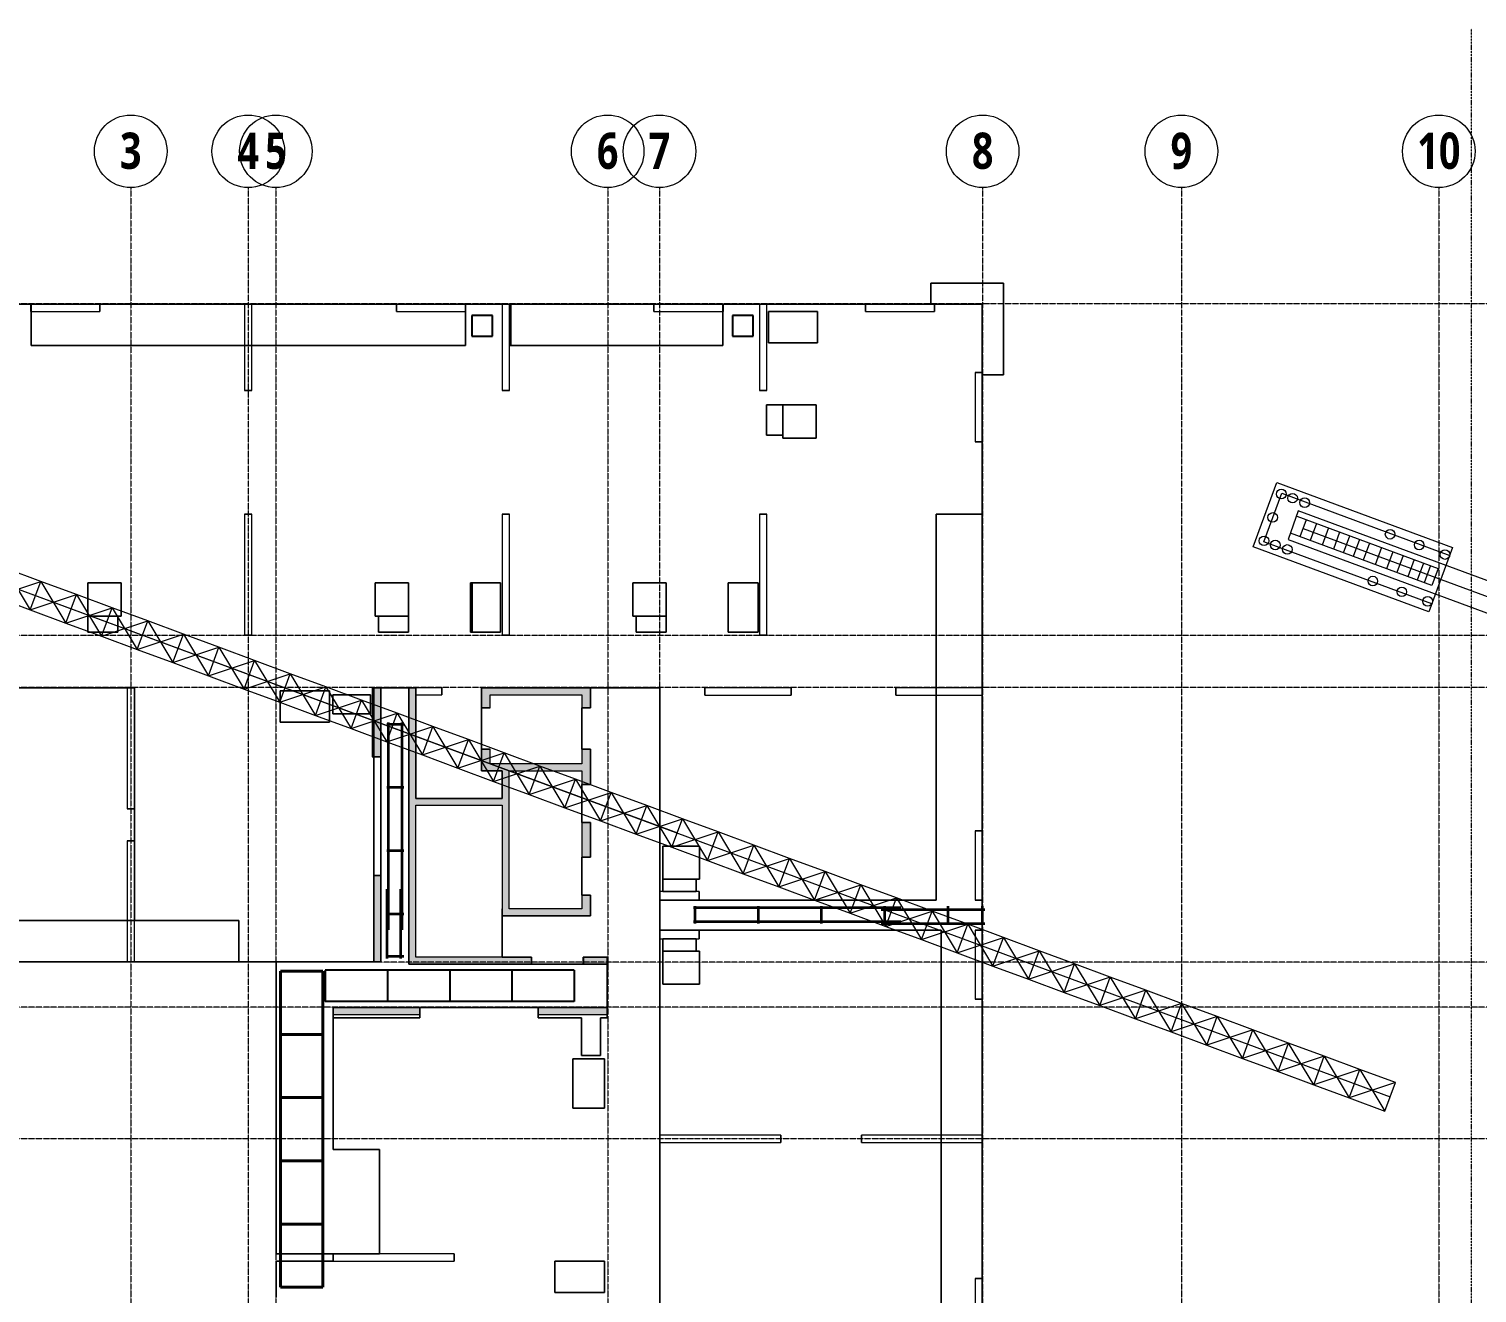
# Model space of a CAD drawing. Header units: millimetres. Extents: x -41779 to 122129, y -6962 to 59838.
# Drawn here: x -16062 to 25838, y 23254 to 59838 of the extents above; entities that cross this region are included whole.
import ezdxf

# ---------------------------------------------------------------- set-up
doc = ezdxf.new("R2010")
doc.units = ezdxf.units.MM
doc.linetypes.add('Dash Dot 3mm', pattern=[5, 3, -1, 0, -1])
doc.linetypes.add('Grid Line', pattern=[10, 8, -1, 0, -1])
for name, color, linetype, lineweight in [('A-ANNO-MATC', 214, 'Dash Dot 3mm', 9), ('A-DETL', 90, 'Continuous', 5), ('A-FLOR', 192, 'Continuous', 5), ('A-WALL', 113, 'Continuous', 15), ('A-WALL-PATT', 111, 'Continuous', 15), ('S-GRID', 1, 'Continuous', 5), ('S-GRID-IDEN', 1, 'Continuous', 9), ('Site Planning 180317_dwg', 8, 'Continuous', 5), ('VATLIEU', 32, 'Continuous', 13)]:
    doc.layers.add(name, color=color, linetype=linetype, lineweight=lineweight)
doc.styles.add('Roboto_B', font='Roboto-Bold.ttf', dxfattribs={"width": 0.8, "height": 1050})

# ---------------------------------------------------------------- blocks, each defined once
blk = doc.blocks.new('BMS-SUPPER STRUCTURE_180317_rvt-1-Level 3')
at = {"layer": 'A-WALL-PATT', "transparency": 33554534}
for points in [[(-5877, 38771), (-5877, 40771), (-6087, 40771), (-6087, 38771)], [(-5067, 32971), (-4867, 32971), (-4867, 40771), (-5067, 40771), (-5067, 32983)], [(-2868, 40191), (-2717, 40191), (-2717, 40771), (-2967, 40771), (-2967, 40191)], [(-2490, 40571), (-67, 40571), (-67, 40771), (-2717, 40771), (-2717, 40571)], [(183, 40191), (183, 40771), (-67, 40771), (-67, 40191)], [(-2717, 38371), (-2717, 38991), (-2967, 38991), (-2967, 38371)], [(183, 37971), (183, 38991), (-67, 38991), (-67, 37971)], [(-2167, 38371), (-67, 38371), (-67, 38571), (-2717, 38571), (-2717, 38371), (-2367, 38371)], [(-2167, 34371), (-2167, 38371), (-2367, 38371), (-2367, 34371)], [(-4855, 37371), (-2367, 37371), (-2367, 37571), (-4867, 37571), (-4867, 37371)], [(183, 35871), (183, 36871), (-67, 36871), (-67, 35871)], [(-5877, 32841), (-5877, 35341), (-6087, 35341), (-6087, 32841), (-5917, 32841)], [(-67, 34171), (-67, 34371), (-2367, 34371), (-2367, 34171), (-1517, 34171)], [(183, 34171), (183, 34771), (-67, 34771), (-67, 34171), (-22, 34171)], [(-5067, 32771), (-1517, 32771), (-1517, 32971), (-5067, 32971), (-5067, 32841)], [(673, 32771), (673, 32971), (-12, 32971), (-12, 32771), (588, 32771)], [(-4757, 31311), (-4757, 31521), (-7257, 31521), (-7257, 31311), (-5067, 31311)], [(673, 31311), (673, 31521), (-1327, 31521), (-1327, 31311), (588, 31311)]]:
    blk.add_hatch(color=9, dxfattribs=at).paths.add_polyline_path(points, flags=0)
at = {"layer": 'A-FLOR', "color": 253}
for p, q in [((10033, 52481), (12133, 52481)), ((10033, 51871), (10033, 52481)), ((12133, 52481), (12133, 49831)), ((-17062, 51871), (-16007, 51871)), ((-16002, 51871), (-16007, 51871)), ((-14007, 51871), (-16002, 51871)), ((-16002, 51661), (-16002, 51871)), ((-16002, 51661), (-16002, 50681)), ((-14007, 51871), (-9822, 51871)), ((-9612, 51871), (-9822, 51871)), ((-9612, 51871), (-5427, 51871)), ((-3432, 51871), (-5427, 51871)), ((-3427, 51871), (-3432, 51871)), ((-3432, 51871), (-3432, 51661)), ((-3432, 50681), (-3432, 51661)), ((-3427, 51871), (-2372, 51871)), ((-2162, 51871), (-2372, 51871)), ((-2117, 51871), (-2162, 51871)), ((-2117, 51871), (2023, 51871)), ((4018, 51871), (2023, 51871)), ((4018, 51871), (4018, 51661)), ((4023, 51871), (4018, 51871)), ((4018, 50681), (4018, 51661)), ((4023, 51871), (5078, 51871)), ((5288, 51871), (5078, 51871)), ((5288, 51871), (8143, 51871)), ((6758, 51661), (5333, 51661)), ((5333, 51661), (5333, 50751)), ((6758, 50751), (6758, 51661)), ((10143, 51871), (8143, 51871)), ((10143, 51871), (11523, 51871)), ((10143, 51871), (11523, 51871)), ((11523, 51871), (11523, 49891)), ((11523, 51871), (11523, 49891)), ((5333, 50751), (6758, 50751)), ((-16002, 50681), (-9822, 50681)), ((-9612, 50681), (-9822, 50681)), ((-9612, 50681), (-3432, 50681)), ((-2117, 50681), (4018, 50681)), ((11523, 47891), (11523, 49891)), ((12133, 49831), (11523, 49831)), ((5753, 48956), (5283, 48956)), ((5283, 48956), (5283, 48086)), ((5753, 48086), (5753, 48956)), ((6713, 48956), (5753, 48956)), ((6713, 47991), (6713, 48956)), ((5283, 48086), (5753, 48086)), ((5753, 48086), (5753, 47991)), ((5753, 47991), (6713, 47991)), ((11523, 47891), (11523, 45796)), ((10183, 45796), (10183, 40771)), ((11523, 45796), (10183, 45796)), ((11523, 45796), (11523, 40771)), ((-14357, 43806), (-14357, 42846)), ((-13392, 43806), (-14357, 43806)), ((-13392, 42846), (-13392, 43806)), ((-6042, 43806), (-6042, 42846)), ((-5077, 43806), (-6042, 43806)), ((-5077, 42846), (-5077, 43806)), ((-3282, 43806), (-3282, 42376)), ((-2417, 43806), (-3242, 43806)), ((-2417, 42376), (-2417, 43806)), ((2373, 43806), (1408, 43806)), ((1408, 43806), (1408, 42846)), ((2373, 42846), (2373, 43806)), ((5033, 43806), (4168, 43806)), ((4168, 43806), (4168, 42376)), ((5033, 42376), (5033, 43806)), ((-14357, 42846), (-14357, 42376)), ((-13487, 42846), (-14357, 42846)), ((-13487, 42376), (-13487, 42846)), ((-13487, 42846), (-13392, 42846)), ((-6042, 42846), (-5947, 42846)), ((-5947, 42846), (-5947, 42376)), ((-5077, 42846), (-5947, 42846)), ((-5077, 42376), (-5077, 42846)), ((1408, 42846), (1503, 42846)), ((1503, 42846), (1503, 42376)), ((2373, 42846), (1503, 42846)), ((2373, 42376), (2373, 42846)), ((-14357, 42376), (-13487, 42376)), ((-5947, 42376), (-5077, 42376)), ((-3242, 42376), (-2417, 42376)), ((1503, 42376), (2373, 42376)), ((4168, 42376), (5033, 42376)), ((-13222, 40771), (-13012, 40771)), ((-13012, 40771), (-13222, 40771)), ((-13012, 40771), (-13012, 37271)), ((-13012, 37271), (-13012, 40771)), ((-8792, 40686), (-8792, 39771)), ((-7362, 40686), (-8792, 40686)), ((-7362, 39771), (-7362, 40686)), ((-6087, 38771), (-6087, 40771)), ((-6087, 40771), (-5877, 40771)), ((-5877, 40771), (-5877, 38771)), ((-5067, 40771), (-5877, 40771)), ((-5067, 32771), (-5067, 40771)), ((-5067, 40771), (-4867, 40771)), ((-4867, 40771), (-4867, 40571)), ((-2967, 40191), (-2967, 40771)), ((-2967, 40771), (183, 40771)), ((183, 40771), (183, 40191)), ((10183, 40561), (10183, 40771)), ((11523, 40561), (11523, 40771)), ((-6177, 40571), (-7267, 40571)), ((-7267, 40571), (-7267, 40021)), ((-6177, 40021), (-6177, 40571)), ((-4867, 40571), (-4867, 37571)), ((10183, 40561), (10183, 34626)), ((11523, 40561), (11523, 36626)), ((-7267, 40021), (-6177, 40021)), ((-2967, 40191), (-2967, 38991)), ((-67, 38991), (-67, 40191)), ((183, 40191), (-67, 40191)), ((-8792, 39771), (-7362, 39771)), ((-2967, 38371), (-2967, 38991)), ((-67, 38991), (183, 38991)), ((183, 38991), (183, 37971)), ((-6087, 38771), (-6087, 35341)), ((-5877, 35341), (-5877, 38771)), ((-2367, 38371), (-2967, 38371)), ((-2367, 37571), (-2367, 38371)), ((-67, 36871), (-67, 37971)), ((183, 37971), (-67, 37971)), ((-4867, 37571), (-2367, 37571)), ((-67, 36871), (183, 36871)), ((183, 36871), (183, 35871)), ((11523, 34626), (11523, 36626)), ((-13012, 36341), (-13012, 34031)), ((-13012, 34031), (-13012, 36341)), ((2278, 36191), (2278, 35231)), ((3343, 36191), (2278, 36191)), ((3343, 35231), (3343, 36191)), ((-67, 34771), (-67, 35871)), ((183, 35871), (-67, 35871)), ((-6087, 32841), (-6087, 35341)), ((-5877, 35341), (-5877, 32841)), ((2278, 35231), (2278, 34876)), ((3248, 35231), (2278, 35231)), ((3248, 34876), (3248, 35231)), ((3248, 35231), (3343, 35231)), ((2193, 34626), (2193, 34876)), ((2193, 34876), (2193, 34626)), ((3248, 34876), (2278, 34876)), ((-67, 34771), (183, 34771)), ((183, 34771), (183, 34171)), ((2193, 34626), (2193, 33756)), ((2193, 34626), (3333, 34626)), ((10183, 34626), (3333, 34626)), ((11523, 34626), (11523, 33756)), ((-13222, 34031), (-19332, 34031)), ((-13222, 34031), (-13012, 34031)), ((-9987, 34031), (-13012, 34031)), ((-9987, 32841), (-9987, 34031)), ((-2367, 32971), (-2367, 34171)), ((183, 34171), (-2367, 34171)), ((2193, 33506), (2193, 33756)), ((2193, 33756), (2193, 33506)), ((3333, 33756), (2193, 33756)), ((3333, 33756), (10333, 33756)), ((10333, 33756), (10333, 27821)), ((11523, 31756), (11523, 33756)), ((2278, 33506), (2278, 33151)), ((2278, 33506), (3248, 33506)), ((2278, 33151), (3248, 33151)), ((2278, 33151), (2278, 32191)), ((3248, 33151), (3248, 33506)), ((3343, 33151), (3248, 33151)), ((3343, 32191), (3343, 33151)), ((-13222, 32841), (-19027, 32841)), ((-13222, 32841), (-13012, 32841)), ((-9987, 32841), (-13012, 32841)), ((-8907, 32841), (-9987, 32841)), ((-8907, 24386), (-8907, 32841)), ((-6087, 32841), (-8907, 32841)), ((-5877, 32841), (-6087, 32841)), ((-1517, 32771), (-5067, 32771)), ((-2367, 32971), (-1517, 32971)), ((-1517, 32971), (-1517, 32771)), ((-22, 32771), (-1517, 32771)), ((-17, 32971), (-22, 32971)), ((-22, 32971), (-22, 32771)), ((-22, 32771), (-12, 32771)), ((-12, 32971), (-17, 32971)), ((-12, 32971), (673, 32971)), ((673, 32771), (-12, 32771)), ((673, 32971), (673, 32771)), ((673, 31521), (673, 32771)), ((2278, 32191), (3343, 32191)), ((-7257, 31311), (-7257, 31521)), ((-7257, 31521), (-4757, 31521)), ((-4757, 31521), (-4757, 31311)), ((-4757, 31521), (-1327, 31521)), ((-1327, 31311), (-1327, 31521)), ((-1327, 31521), (673, 31521)), ((673, 31521), (673, 31311)), ((11523, 31756), (11523, 27821)), ((-7257, 31311), (-7257, 31221)), ((-7257, 31221), (-4757, 31221)), ((-7257, 27411), (-7257, 31221)), ((-4757, 31221), (-4757, 31311)), ((-1327, 31311), (-1327, 31221)), ((-1327, 31221), (-77, 31221)), ((-77, 31221), (-77, 30131)), ((473, 30131), (473, 31221)), ((473, 31221), (673, 31221)), ((673, 31221), (673, 31311)), ((588, 30036), (-327, 30036)), ((-327, 30036), (-327, 28606)), ((-77, 30131), (473, 30131)), ((588, 28606), (588, 30036)), ((-327, 28606), (588, 28606)), ((2193, 27611), (2193, 27821)), ((2193, 27821), (2193, 27611)), ((10333, 27611), (10333, 27821)), ((11523, 27611), (11523, 27821)), ((-5917, 27411), (-7257, 27411)), ((-5917, 24386), (-5917, 27411)), ((10333, 27611), (10333, 21666)), ((11523, 27611), (11523, 23676)), ((-7257, 24386), (-8907, 24386)), ((-5917, 24386), (-7257, 24386)), ((-7257, 24386), (-7257, 24176)), ((-8907, 23121), (-8907, 24176)), ((-8907, 24176), (-8697, 24176)), ((-8697, 24176), (-7257, 24176)), ((588, 24176), (-842, 24176)), ((-842, 24176), (-842, 23266)), ((588, 23266), (588, 24176)), ((11523, 21676), (11523, 23676)), ((-842, 23266), (588, 23266))]:
    blk.add_line(p, q, dxfattribs=at)
at = {"layer": 'A-FLOR', "color": 8}
for p, q in [((10033, 52481), (10033, 51871)), ((12133, 52481), (10033, 52481)), ((12133, 49831), (12133, 52481)), ((-16007, 51871), (-17062, 51871)), ((-16002, 50681), (-16002, 51661)), ((-9822, 51871), (-14007, 51871)), ((-5427, 51871), (-9612, 51871)), ((-3432, 51661), (-3432, 50681)), ((-2372, 51871), (-3427, 51871)), ((-2117, 51871), (-2162, 51871)), ((2023, 51871), (-2117, 51871)), ((-2117, 50681), (-2117, 51871)), ((4018, 51661), (4018, 50681)), ((5078, 51871), (4023, 51871)), ((8143, 51871), (5288, 51871)), ((5333, 51661), (6758, 51661)), ((5333, 50751), (5333, 51661)), ((6758, 51661), (6758, 50751)), ((11523, 51871), (10143, 51871)), ((11523, 49891), (11523, 51871)), ((6758, 50751), (5333, 50751)), ((-9822, 50681), (-16002, 50681)), ((-3432, 50681), (-9612, 50681)), ((4018, 50681), (-2117, 50681)), ((11523, 49831), (12133, 49831)), ((5283, 48086), (5283, 48956)), ((5283, 48956), (6713, 48956)), ((5753, 48956), (5753, 48086)), ((6713, 48956), (6713, 47991)), ((5753, 48086), (5283, 48086)), ((5753, 47991), (5753, 48086)), ((6713, 47991), (5753, 47991)), ((11523, 45796), (11523, 47891)), ((10183, 40771), (10183, 45796)), ((10183, 45796), (11523, 45796)), ((11523, 40771), (11523, 45796)), ((-14357, 43806), (-13392, 43806)), ((-14357, 42376), (-14357, 43806)), ((-13392, 43806), (-13392, 42846)), ((-6042, 42846), (-6042, 43806)), ((-6042, 43806), (-5077, 43806)), ((-5077, 43806), (-5077, 42376)), ((-3242, 42376), (-3242, 43806)), ((-3242, 43806), (-2417, 43806)), ((-2417, 43806), (-2417, 42376)), ((1408, 42846), (1408, 43806)), ((1408, 43806), (2373, 43806)), ((2373, 43806), (2373, 42376)), ((4168, 42376), (4168, 43806)), ((4168, 43806), (5033, 43806)), ((5033, 43806), (5033, 42376)), ((-14357, 42846), (-13487, 42846)), ((-13392, 42846), (-13487, 42846)), ((-13487, 42846), (-13487, 42376)), ((-5947, 42846), (-6042, 42846)), ((-5947, 42376), (-5947, 42846)), ((-5947, 42846), (-5077, 42846)), ((1503, 42846), (1408, 42846)), ((1503, 42376), (1503, 42846)), ((1503, 42846), (2373, 42846)), ((-13487, 42376), (-14357, 42376)), ((-5077, 42376), (-5947, 42376)), ((-2417, 42376), (-3242, 42376)), ((2373, 42376), (1503, 42376)), ((5033, 42376), (4168, 42376)), ((-20007, 40771), (-13222, 40771)), ((-13222, 40771), (-20007, 40771)), ((-8792, 40686), (-7362, 40686)), ((-8792, 39771), (-8792, 40686)), ((-7362, 40686), (-7362, 39771)), ((-5877, 40771), (-5067, 40771)), ((2193, 40771), (183, 40771)), ((183, 40771), (2193, 40771)), ((2193, 40561), (2193, 40771)), ((2193, 40771), (2193, 34876)), ((-7267, 40021), (-7267, 40571)), ((-7267, 40571), (-6177, 40571)), ((-6177, 40571), (-6177, 40021)), ((2193, 34876), (2193, 40561)), ((10183, 34626), (10183, 40561)), ((11523, 36626), (11523, 40561)), ((-6177, 40021), (-7267, 40021)), ((-2967, 38991), (-2967, 40191)), ((-67, 40191), (-67, 38991)), ((-7362, 39771), (-8792, 39771)), ((-6087, 35341), (-6087, 38771)), ((-5877, 38771), (-5877, 35341)), ((-67, 37971), (-67, 36871)), ((-13012, 37271), (-13012, 36341)), ((-13012, 36341), (-13012, 37271)), ((2278, 34876), (2278, 36191)), ((2278, 36191), (3343, 36191)), ((3343, 36191), (3343, 35231)), ((-67, 35871), (-67, 34771)), ((2278, 35231), (3248, 35231)), ((3343, 35231), (3248, 35231)), ((3248, 35231), (3248, 34876)), ((2193, 33756), (2193, 34626)), ((3333, 34626), (10183, 34626)), ((11523, 33756), (11523, 34626)), ((-19332, 34031), (-13222, 34031)), ((-13012, 34031), (-9987, 34031)), ((-9987, 34031), (-9987, 32841)), ((-2367, 34171), (-2367, 32971)), ((10333, 33756), (3333, 33756)), ((10333, 27821), (10333, 33756)), ((2193, 27821), (2193, 33506)), ((2193, 33506), (2193, 27821)), ((2278, 32191), (2278, 33506)), ((3248, 33151), (2278, 33151)), ((3248, 33506), (3248, 33151)), ((3248, 33151), (3343, 33151)), ((3343, 33151), (3343, 32191)), ((-19027, 32841), (-13222, 32841)), ((-13012, 32841), (-9987, 32841)), ((-9987, 32841), (-6087, 32841)), ((-8907, 32841), (-8907, 24386)), ((-1517, 32771), (-22, 32771)), ((-22, 32771), (-22, 32971)), ((-22, 32971), (-12, 32971)), ((-12, 32771), (-22, 32771)), ((673, 32771), (673, 31521)), ((3343, 32191), (2278, 32191)), ((-1327, 31521), (-4757, 31521)), ((11523, 27821), (11523, 31756)), ((-7257, 31221), (-7257, 31311)), ((-4757, 31221), (-7257, 31221)), ((-7257, 31221), (-7257, 27411)), ((-4757, 31311), (-4757, 31221)), ((-1327, 31221), (-1327, 31311)), ((-77, 31221), (-1327, 31221)), ((-77, 30131), (-77, 31221)), ((673, 31221), (473, 31221)), ((473, 31221), (473, 30131)), ((673, 31311), (673, 31221)), ((-327, 28606), (-327, 30036)), ((-327, 30036), (588, 30036)), ((473, 30131), (-77, 30131)), ((588, 30036), (588, 28606)), ((588, 28606), (-327, 28606)), ((-7257, 27411), (-5917, 27411)), ((-5917, 27411), (-5917, 24386)), ((2193, 21926), (2193, 27611)), ((2193, 27611), (2193, 21926)), ((10333, 21666), (10333, 27611)), ((11523, 23676), (11523, 27611)), ((-8907, 24386), (-7257, 24386)), ((-7257, 24176), (-8907, 24176)), ((-8907, 24176), (-8907, 23121)), ((-842, 23266), (-842, 24176)), ((-842, 24176), (588, 24176)), ((588, 24176), (588, 23266)), ((588, 23266), (-842, 23266))]:
    blk.add_line(p, q, dxfattribs=at)
at = {"layer": 'A-FLOR', "color": 254}
for p, q in [((-16007, 51871), (-16002, 51871)), ((-16002, 51661), (-16002, 51871)), ((-16002, 51871), (-14007, 51871)), ((-16002, 51871), (-16002, 51661)), ((-16002, 51871), (-16002, 51661)), ((-16002, 50681), (-16002, 51661)), ((-16002, 51661), (-16002, 50681)), ((-9822, 51871), (-9612, 51871)), ((-5427, 51871), (-3432, 51871)), ((-3432, 51871), (-3432, 51661)), ((-3432, 51661), (-3432, 51871)), ((-3432, 51661), (-3432, 51871)), ((-3432, 51871), (-3427, 51871)), ((-3432, 51661), (-3432, 50681)), ((-3432, 50681), (-3432, 51661)), ((-2372, 51871), (-2162, 51871)), ((-2162, 50681), (-2162, 51871)), ((-2162, 51871), (-2117, 51871)), ((-2162, 51871), (-2162, 50681)), ((-2162, 51871), (-2117, 51871)), ((-2117, 51871), (-2117, 50681)), ((2023, 51871), (4018, 51871)), ((4018, 51871), (4018, 51661)), ((4018, 51661), (4018, 51871)), ((4018, 51871), (4023, 51871)), ((4018, 51661), (4018, 51871)), ((4018, 51661), (4018, 50681)), ((4018, 50681), (4018, 51661)), ((5078, 51871), (5288, 51871)), ((5333, 51661), (5333, 50751)), ((6758, 51661), (5333, 51661)), ((5333, 50751), (5333, 51661)), ((5333, 51661), (6758, 51661)), ((6758, 50751), (6758, 51661)), ((6758, 51661), (6758, 50751)), ((8143, 51871), (10143, 51871)), ((10143, 51871), (10033, 51871)), ((10033, 51871), (10143, 51871)), ((11523, 51871), (10143, 51871)), ((11523, 49891), (11523, 51871)), ((5333, 50751), (6758, 50751)), ((6758, 50751), (5333, 50751)), ((-9822, 50681), (-16002, 50681)), ((-16002, 50681), (-9822, 50681)), ((-9612, 50681), (-9822, 50681)), ((-9822, 50681), (-9612, 50681)), ((-9822, 50681), (-9612, 50681)), ((-3432, 50681), (-9612, 50681)), ((-9612, 50681), (-3432, 50681)), ((-2162, 50681), (-2117, 50681)), ((4018, 50681), (-2117, 50681)), ((-2117, 50681), (4018, 50681)), ((11523, 49831), (11523, 49891)), ((11523, 49891), (11523, 49831)), ((11523, 49891), (11523, 47891)), ((6713, 48956), (5753, 48956)), ((5753, 48956), (6713, 48956)), ((6713, 47991), (6713, 48956)), ((6713, 48956), (6713, 47991)), ((5753, 48086), (5753, 47991)), ((5753, 47991), (5753, 48086)), ((5753, 47991), (6713, 47991)), ((6713, 47991), (5753, 47991)), ((10183, 45796), (11523, 45796)), ((10183, 40771), (10183, 45796)), ((11523, 45796), (10183, 45796)), ((10183, 45796), (10183, 40771)), ((-14357, 43806), (-14357, 42846)), ((-13392, 43806), (-14357, 43806)), ((-14357, 43806), (-13392, 43806)), ((-14357, 42846), (-14357, 43806)), ((-13392, 42846), (-13392, 43806)), ((-13392, 43806), (-13392, 42846)), ((-5077, 43806), (-6042, 43806)), ((-6042, 43806), (-6042, 42846)), ((-6042, 43806), (-5077, 43806)), ((-6042, 42846), (-6042, 43806)), ((-5077, 42846), (-5077, 43806)), ((-5077, 43806), (-5077, 42846)), ((-3282, 42376), (-3282, 43806)), ((-3242, 43806), (-3282, 43806)), ((-2417, 43806), (-3242, 43806)), ((-3242, 43806), (-3242, 42376)), ((-3242, 43806), (-2417, 43806)), ((-2417, 42376), (-2417, 43806)), ((-2417, 43806), (-2417, 42376)), ((2373, 43806), (1408, 43806)), ((1408, 43806), (1408, 42846)), ((1408, 42846), (1408, 43806)), ((1408, 43806), (2373, 43806)), ((2373, 42846), (2373, 43806)), ((2373, 43806), (2373, 42846)), ((5033, 43806), (4168, 43806)), ((4168, 43806), (4168, 42376)), ((4168, 42376), (4168, 43806)), ((4168, 43806), (5033, 43806)), ((5033, 42376), (5033, 43806)), ((5033, 43806), (5033, 42376)), ((-13487, 42846), (-13392, 42846)), ((-13392, 42846), (-13487, 42846)), ((-6042, 42846), (-5947, 42846)), ((-5947, 42846), (-6042, 42846)), ((1408, 42846), (1503, 42846)), ((1503, 42846), (1408, 42846)), ((-3282, 42376), (-3242, 42376)), ((-3242, 42376), (-2417, 42376)), ((-2417, 42376), (-3242, 42376)), ((4168, 42376), (5033, 42376)), ((5033, 42376), (4168, 42376)), ((-13222, 40771), (-20007, 40771)), ((-20007, 40771), (-13222, 40771)), ((-13012, 40771), (-13222, 40771)), ((-13222, 40771), (-13012, 40771)), ((-13012, 37271), (-13012, 40771)), ((-13012, 40771), (-13012, 37271)), ((-8792, 40686), (-8792, 39771)), ((-7362, 40686), (-8792, 40686)), ((-8792, 40686), (-7362, 40686)), ((-8792, 39771), (-8792, 40686)), ((-7362, 39771), (-7362, 40686)), ((-7362, 40686), (-7362, 39771)), ((-5877, 40771), (-6087, 40771)), ((-6087, 40771), (-6087, 38771)), ((-5877, 40771), (-5067, 40771)), ((-5877, 38771), (-5877, 40771)), ((-5067, 40771), (-5877, 40771)), ((-5067, 40771), (-5067, 32971)), ((-4867, 40771), (-5067, 40771)), ((-4867, 40571), (-4867, 40771)), ((183, 40771), (-2967, 40771)), ((-2967, 40771), (-2967, 40191)), ((183, 40561), (183, 40771)), ((183, 40771), (2193, 40771)), ((2193, 40771), (183, 40771)), ((2193, 40771), (2193, 40561)), ((2193, 34876), (2193, 40771)), ((10183, 40561), (10183, 40771)), ((10183, 40771), (10183, 40561)), ((10183, 40771), (10183, 40561)), ((11523, 40771), (11523, 40561)), ((-4867, 37571), (-4867, 40571)), ((183, 40191), (183, 40561)), ((2193, 40561), (2193, 34876)), ((10183, 34626), (10183, 40561)), ((10183, 40561), (10183, 34626)), ((-67, 40191), (183, 40191)), ((-8792, 39771), (-7362, 39771)), ((-7362, 39771), (-8792, 39771)), ((-2967, 38991), (-2967, 38371)), ((183, 38991), (-67, 38991)), ((183, 37971), (183, 38991)), ((-2967, 38371), (-2717, 38371)), ((-2717, 38371), (-2367, 38371)), ((-2367, 38371), (-2367, 37571)), ((-67, 37971), (183, 37971)), ((-2367, 37571), (-4867, 37571)), ((-13012, 36341), (-13012, 37271)), ((-13012, 37271), (-13012, 36341)), ((183, 36871), (-67, 36871)), ((183, 35871), (183, 36871)), ((11523, 36626), (11523, 34626)), ((-13012, 34031), (-13012, 36341)), ((-13012, 36341), (-13012, 34031)), ((3343, 36191), (2278, 36191)), ((2278, 36191), (2278, 35231)), ((2278, 36191), (3343, 36191)), ((2278, 35231), (2278, 36191)), ((3343, 35231), (3343, 36191)), ((3343, 36191), (3343, 35231)), ((-67, 35871), (183, 35871)), ((-6087, 35341), (-6087, 32841)), ((-5877, 32841), (-5877, 35341)), ((3248, 35231), (3343, 35231)), ((3343, 35231), (3248, 35231)), ((2193, 34876), (2193, 34626)), ((2193, 34626), (2193, 34876)), ((2278, 34876), (3248, 34876)), ((183, 34771), (-67, 34771)), ((183, 34171), (183, 34771)), ((2193, 34626), (2193, 33756)), ((2193, 33756), (2193, 34626)), ((2193, 34626), (3333, 34626)), ((3333, 34626), (2193, 34626)), ((3333, 34626), (2193, 34626)), ((3333, 34626), (10183, 34626)), ((10183, 34626), (3333, 34626)), ((-19332, 34031), (-13222, 34031)), ((-13222, 34031), (-19332, 34031)), ((-13222, 34031), (-13012, 34031)), ((-13012, 34031), (-13222, 34031)), ((-13012, 34031), (-13222, 34031)), ((-13012, 34031), (-9987, 34031)), ((-9987, 34031), (-13012, 34031)), ((-9987, 34031), (-9987, 32841)), ((-9987, 32841), (-9987, 34031)), ((-2367, 34171), (-2167, 34171)), ((-2167, 34171), (-67, 34171)), ((-67, 34171), (-17, 34171)), ((-17, 34171), (183, 34171)), ((2193, 33756), (2193, 33506)), ((3333, 33756), (2193, 33756)), ((2193, 33756), (3333, 33756)), ((2193, 33756), (3333, 33756)), ((2193, 33506), (2193, 33756)), ((10333, 33756), (3333, 33756)), ((3333, 33756), (10333, 33756)), ((10333, 27821), (10333, 33756)), ((10333, 33756), (10333, 27821)), ((11523, 33756), (11523, 31756)), ((2193, 33506), (2193, 27821)), ((2193, 27821), (2193, 33506)), ((3248, 33506), (2278, 33506)), ((2278, 33151), (2278, 32191)), ((2278, 32191), (2278, 33151)), ((3343, 33151), (3248, 33151)), ((3248, 33151), (3343, 33151)), ((3343, 32191), (3343, 33151)), ((3343, 33151), (3343, 32191)), ((-13012, 32841), (-13222, 32841)), ((-8907, 32841), (-6087, 32841)), ((-6087, 32841), (-8907, 32841)), ((-6087, 32841), (-5877, 32841)), ((-5067, 32971), (-5067, 32771)), ((-5067, 32771), (-1517, 32771)), ((-2167, 32971), (-2367, 32971)), ((-1517, 32971), (-2167, 32971)), ((-1517, 32771), (-1517, 32971)), ((-22, 32771), (-1517, 32771)), ((-1517, 32771), (-22, 32771)), ((183, 32971), (-12, 32971)), ((-12, 32771), (673, 32771)), ((673, 32971), (183, 32971)), ((673, 32771), (673, 32971)), ((673, 31521), (673, 32771)), ((673, 32771), (673, 31521)), ((2278, 32191), (3343, 32191)), ((3343, 32191), (2278, 32191)), ((-4757, 31521), (-7257, 31521)), ((-7257, 31521), (-7257, 31311)), ((-4757, 31311), (-4757, 31521)), ((-4757, 31521), (-1327, 31521)), ((-1327, 31521), (-4757, 31521)), ((-1327, 31521), (-1327, 31311)), ((673, 31521), (-1327, 31521)), ((673, 31311), (673, 31521)), ((-7257, 27411), (-7257, 31221)), ((-7257, 31221), (-7257, 27411)), ((-327, 30036), (-327, 28606)), ((588, 30036), (-327, 30036)), ((-327, 28606), (-327, 30036)), ((-327, 30036), (588, 30036)), ((588, 28606), (588, 30036)), ((588, 30036), (588, 28606)), ((-327, 28606), (588, 28606)), ((588, 28606), (-327, 28606)), ((2193, 27821), (2193, 27611)), ((2193, 27611), (2193, 27821)), ((10333, 27611), (10333, 27821)), ((10333, 27821), (10333, 27611)), ((10333, 27821), (10333, 27611)), ((11523, 27821), (11523, 27611)), ((-5917, 27411), (-7257, 27411)), ((-7257, 27411), (-5917, 27411)), ((-5917, 24386), (-5917, 27411)), ((-5917, 27411), (-5917, 24386)), ((2193, 27611), (2193, 21926)), ((2193, 21926), (2193, 27611)), ((10333, 21666), (10333, 27611)), ((10333, 27611), (10333, 21666)), ((-7257, 24176), (-7257, 24386)), ((-7257, 24386), (-5917, 24386)), ((-5917, 24386), (-7257, 24386)), ((-7257, 24386), (-5917, 24386)), ((-842, 24176), (-842, 23266)), ((588, 24176), (-842, 24176)), ((-842, 23266), (-842, 24176)), ((-842, 24176), (588, 24176)), ((588, 23266), (588, 24176)), ((588, 24176), (588, 23266)), ((11523, 23676), (11523, 21676)), ((-842, 23266), (588, 23266)), ((588, 23266), (-842, 23266))]:
    blk.add_line(p, q, dxfattribs=at)
at = {"layer": 'A-FLOR', "color": 10}
for p, q in [((-2117, 50681), (-2162, 50681)), ((-3282, 43806), (-3242, 43806)), ((-3242, 42376), (-3282, 42376))]:
    blk.add_line(p, q, dxfattribs=at)
at = {"layer": 'A-WALL', "color": 55, "lineweight": 18}
for p, q in [((-14007, 51871), (-16007, 51871)), ((-16007, 51871), (-16007, 51661)), ((-16007, 51661), (-14007, 51661)), ((-14007, 51661), (-14007, 51871)), ((-9612, 51871), (-9822, 51871)), ((-9822, 51871), (-9822, 49371)), ((-9612, 49371), (-9612, 51871)), ((-3427, 51871), (-5427, 51871)), ((-5427, 51871), (-5427, 51661)), ((-5427, 51661), (-3427, 51661)), ((-3427, 51661), (-3427, 51871)), ((-2372, 51871), (-2372, 49371)), ((-2162, 51871), (-2372, 51871)), ((-2162, 49371), (-2162, 51871)), ((4023, 51871), (2023, 51871)), ((2023, 51871), (2023, 51661)), ((2023, 51661), (4023, 51661)), ((4023, 51661), (4023, 51871)), ((5078, 51871), (5078, 49371)), ((5288, 51871), (5078, 51871)), ((5288, 49371), (5288, 51871)), ((10143, 51871), (8143, 51871)), ((8143, 51871), (8143, 51661)), ((8143, 51661), (10143, 51661)), ((10143, 51661), (10143, 51871)), ((11313, 49891), (11313, 47891)), ((11523, 49891), (11313, 49891)), ((11523, 47891), (11523, 49891)), ((-9822, 49371), (-9612, 49371)), ((-2372, 49371), (-2162, 49371)), ((5078, 49371), (5288, 49371)), ((11313, 47891), (11523, 47891)), ((-9822, 45791), (-9822, 42291)), ((-9612, 45791), (-9822, 45791)), ((-9612, 42291), (-9612, 45791)), ((-2162, 45791), (-2372, 45791)), ((-2372, 45791), (-2372, 42291)), ((-2162, 42291), (-2162, 45791)), ((5288, 45791), (5078, 45791)), ((5078, 45791), (5078, 42291)), ((5288, 42291), (5288, 45791)), ((-9822, 42291), (-9612, 42291)), ((-2372, 42291), (-2162, 42291)), ((5078, 42291), (5288, 42291)), ((-13012, 40771), (-13222, 40771)), ((-13222, 40771), (-13222, 37271)), ((-13012, 37271), (-13012, 40771)), ((-5877, 40771), (-6127, 40771)), ((-6127, 40771), (-6127, 38771)), ((-5877, 38771), (-5877, 40771)), ((-4867, 40771), (-5067, 40771)), ((-5067, 40771), (-5067, 32971)), ((-4117, 40771), (-4867, 40771)), ((-4117, 40571), (-4117, 40771)), ((-2717, 40771), (-2967, 40771)), ((-2967, 40771), (-2967, 40191)), ((-67, 40771), (-2717, 40771)), ((183, 40771), (-67, 40771)), ((183, 40191), (183, 40771)), ((5993, 40771), (3493, 40771)), ((3493, 40771), (3493, 40561)), ((5993, 40561), (5993, 40771)), ((11523, 40771), (9023, 40771)), ((9023, 40771), (9023, 40561)), ((11523, 40561), (11523, 40771)), ((-4867, 37571), (-4867, 40571)), ((-4867, 40571), (-4117, 40571)), ((-2717, 40191), (-2717, 40571)), ((-2717, 40571), (-67, 40571)), ((-67, 40571), (-67, 40191)), ((3493, 40561), (5993, 40561)), ((9023, 40561), (11523, 40561)), ((-2967, 40191), (-2717, 40191)), ((-67, 40191), (183, 40191)), ((-2967, 38991), (-2967, 38371)), ((-2717, 38991), (-2967, 38991)), ((-2717, 38571), (-2717, 38991)), ((183, 38991), (-67, 38991)), ((-67, 38991), (-67, 38571)), ((183, 37971), (183, 38991)), ((-6127, 38771), (-5877, 38771)), ((-67, 38571), (-2717, 38571)), ((-2967, 38371), (-2717, 38371)), ((-2717, 38371), (-2367, 38371)), ((-2367, 38371), (-2367, 37571)), ((-2167, 34371), (-2167, 38371)), ((-2167, 38371), (-67, 38371)), ((-67, 38371), (-67, 37971)), ((-67, 37971), (183, 37971)), ((-2367, 37571), (-4867, 37571)), ((-4867, 37371), (-2367, 37371)), ((-4867, 32971), (-4867, 37371)), ((-2367, 37371), (-2367, 34371)), ((-13222, 37271), (-13012, 37271)), ((183, 36871), (-67, 36871)), ((-67, 36871), (-67, 35871)), ((183, 35871), (183, 36871)), ((11313, 36626), (11313, 34626)), ((11523, 36626), (11313, 36626)), ((11523, 34626), (11523, 36626)), ((-13012, 36341), (-13222, 36341)), ((-13222, 36341), (-13222, 32841)), ((-13012, 32841), (-13012, 36341)), ((-67, 35871), (183, 35871)), ((-6087, 35341), (-6087, 32841)), ((-5877, 35341), (-6087, 35341)), ((-5877, 32841), (-5877, 35341)), ((3333, 34876), (2193, 34876)), ((2193, 34876), (2193, 34626)), ((3333, 34626), (3333, 34876)), ((-2367, 34371), (-2367, 34171)), ((-67, 34371), (-2167, 34371)), ((-67, 34771), (-67, 34371)), ((183, 34771), (-67, 34771)), ((183, 34171), (183, 34771)), ((2193, 34626), (3333, 34626)), ((11313, 34626), (11523, 34626)), ((-2367, 34171), (-67, 34171)), ((-67, 34171), (183, 34171)), ((3333, 33756), (2193, 33756)), ((2193, 33756), (2193, 33506)), ((3333, 33506), (3333, 33756)), ((11313, 33756), (11313, 31756)), ((11523, 33756), (11313, 33756)), ((11523, 31756), (11523, 33756)), ((2193, 33506), (3333, 33506)), ((-13222, 32841), (-13012, 32841)), ((-6087, 32841), (-5877, 32841)), ((-5067, 32971), (-5067, 32771)), ((-5067, 32771), (-1517, 32771)), ((-1517, 32971), (-4867, 32971)), ((-1517, 32771), (-1517, 32971)), ((683, 32971), (-12, 32971)), ((-12, 32971), (-12, 32771)), ((-12, 32771), (683, 32771)), ((683, 32771), (683, 32971)), ((-4757, 31521), (-7257, 31521)), ((-7257, 31521), (-7257, 31311)), ((-4757, 31311), (-4757, 31521)), ((673, 31521), (-1327, 31521)), ((-1327, 31521), (-1327, 31311)), ((673, 31311), (673, 31521)), ((11313, 31756), (11523, 31756)), ((-7257, 31311), (-4757, 31311)), ((-1327, 31311), (673, 31311)), ((5693, 27821), (2193, 27821)), ((2193, 27821), (2193, 27611)), ((5693, 27611), (5693, 27821)), ((11523, 27821), (8023, 27821)), ((8023, 27821), (8023, 27611)), ((11523, 27611), (11523, 27821)), ((2193, 27611), (5693, 27611)), ((8023, 27611), (11523, 27611)), ((-3757, 24386), (-7257, 24386)), ((-7257, 24386), (-7257, 24176)), ((-3757, 24176), (-3757, 24386)), ((-7257, 24176), (-3757, 24176)), ((11313, 23676), (11313, 21676)), ((11523, 23676), (11313, 23676)), ((11523, 21676), (11523, 23676))]:
    blk.add_line(p, q, dxfattribs=at)
at = {"layer": 'A-WALL', "color": 43, "lineweight": 13}
for p, q in [((-16007, 51661), (-16007, 51871)), ((-14007, 51871), (-16007, 51871)), ((-16007, 51661), (-14007, 51661)), ((-14007, 51871), (-14007, 51661)), ((-9822, 51871), (-9612, 51871)), ((-9822, 51871), (-9822, 49371)), ((-9612, 49371), (-9612, 51871)), ((-5427, 51661), (-5427, 51871)), ((-3427, 51871), (-5427, 51871)), ((-5427, 51661), (-3427, 51661)), ((-3427, 51871), (-3427, 51661)), ((-2372, 51871), (-2372, 49371)), ((-2372, 51871), (-2162, 51871)), ((-2162, 49371), (-2162, 51871)), ((2023, 51661), (2023, 51871)), ((4023, 51871), (2023, 51871)), ((2023, 51661), (4023, 51661)), ((4023, 51871), (4023, 51661)), ((5078, 51871), (5078, 49371)), ((5078, 51871), (5288, 51871)), ((5288, 49371), (5288, 51871)), ((8143, 51661), (8143, 51871)), ((10143, 51871), (8143, 51871)), ((8143, 51661), (10143, 51661)), ((10143, 51871), (10143, 51661)), ((11313, 49891), (11313, 47891)), ((11313, 49891), (11523, 49891)), ((11523, 47891), (11523, 49891)), ((-9612, 49371), (-9822, 49371)), ((-2162, 49371), (-2372, 49371)), ((5288, 49371), (5078, 49371)), ((11523, 47891), (11313, 47891)), ((-9822, 45791), (-9822, 42291)), ((-9822, 45791), (-9612, 45791)), ((-9612, 42291), (-9612, 45791)), ((-2372, 45791), (-2162, 45791)), ((-2372, 45791), (-2372, 42291)), ((-2162, 42291), (-2162, 45791)), ((5078, 45791), (5288, 45791)), ((5078, 45791), (5078, 42291)), ((5288, 42291), (5288, 45791)), ((-9612, 42291), (-9822, 42291)), ((-2162, 42291), (-2372, 42291)), ((5288, 42291), (5078, 42291)), ((-13222, 40771), (-13012, 40771)), ((-13222, 40771), (-13222, 37271)), ((-13012, 37271), (-13012, 40771)), ((-6127, 40771), (-5877, 40771)), ((-6127, 40771), (-6127, 38771)), ((-5877, 38771), (-5877, 40771)), ((-5067, 40771), (-4867, 40771)), ((-5067, 40771), (-5067, 32971)), ((-4117, 40771), (-4867, 40771)), ((-4117, 40771), (-4117, 40571)), ((-2967, 40771), (-2717, 40771)), ((-2967, 40771), (-2967, 40191)), ((-67, 40771), (-2717, 40771)), ((-67, 40771), (183, 40771)), ((183, 40191), (183, 40771)), ((3493, 40561), (3493, 40771)), ((5993, 40771), (3493, 40771)), ((5993, 40771), (5993, 40561)), ((9023, 40561), (9023, 40771)), ((11523, 40771), (9023, 40771)), ((11523, 40771), (11523, 40561)), ((-4867, 37571), (-4867, 40571)), ((-4867, 40571), (-4117, 40571)), ((-2717, 40191), (-2717, 40571)), ((-2717, 40571), (-67, 40571)), ((-67, 40571), (-67, 40191)), ((3493, 40561), (5993, 40561)), ((9023, 40561), (11523, 40561)), ((-2717, 40191), (-2967, 40191)), ((183, 40191), (-67, 40191)), ((-2967, 38991), (-2967, 38371)), ((-2967, 38991), (-2717, 38991)), ((-2717, 38571), (-2717, 38991)), ((-67, 38991), (183, 38991)), ((-67, 38991), (-67, 38571)), ((183, 37971), (183, 38991)), ((-5877, 38771), (-6127, 38771)), ((-67, 38571), (-2717, 38571)), ((-2717, 38371), (-2967, 38371)), ((-2717, 38371), (-2367, 38371)), ((-2367, 38371), (-2367, 37571)), ((-2167, 34371), (-2167, 38371)), ((-2167, 38371), (-67, 38371)), ((-67, 38371), (-67, 37971)), ((183, 37971), (-67, 37971)), ((-2367, 37571), (-4867, 37571)), ((-4867, 37371), (-2367, 37371)), ((-4867, 32971), (-4867, 37371)), ((-2367, 37371), (-2367, 34371)), ((-13012, 37271), (-13222, 37271)), ((-67, 36871), (183, 36871)), ((-67, 36871), (-67, 35871)), ((183, 35871), (183, 36871)), ((11313, 36626), (11313, 34626)), ((11313, 36626), (11523, 36626)), ((11523, 34626), (11523, 36626)), ((-13222, 36341), (-13012, 36341)), ((-13222, 36341), (-13222, 32841)), ((-13012, 32841), (-13012, 36341)), ((183, 35871), (-67, 35871)), ((3333, 34876), (2193, 34876)), ((2193, 34626), (2193, 34876)), ((3333, 34876), (3333, 34626)), ((-2367, 34171), (-2367, 34371)), ((-67, 34371), (-2167, 34371)), ((-67, 34771), (-67, 34371)), ((-67, 34771), (183, 34771)), ((183, 34171), (183, 34771)), ((2193, 34626), (3333, 34626)), ((11523, 34626), (11313, 34626)), ((-2367, 34171), (-67, 34171)), ((183, 34171), (-67, 34171)), ((3333, 33756), (2193, 33756)), ((2193, 33506), (2193, 33756)), ((3333, 33756), (3333, 33506)), ((11313, 33756), (11313, 31756)), ((11313, 33756), (11523, 33756)), ((11523, 31756), (11523, 33756)), ((2193, 33506), (3333, 33506)), ((-13012, 32841), (-13222, 32841)), ((-5067, 32771), (-5067, 32971)), ((-5067, 32771), (-1517, 32771)), ((-1517, 32971), (-4867, 32971)), ((-1517, 32971), (-1517, 32771)), ((-12, 32771), (-12, 32971)), ((683, 32971), (-12, 32971)), ((-12, 32771), (683, 32771)), ((683, 32971), (683, 32771)), ((-7257, 31311), (-7257, 31521)), ((-4757, 31521), (-7257, 31521)), ((-4757, 31521), (-4757, 31311)), ((-1327, 31311), (-1327, 31521)), ((673, 31521), (-1327, 31521)), ((673, 31521), (673, 31311)), ((11523, 31756), (11313, 31756)), ((-7257, 31311), (-4757, 31311)), ((-1327, 31311), (673, 31311)), ((5693, 27821), (2193, 27821)), ((2193, 27611), (2193, 27821)), ((5693, 27821), (5693, 27611)), ((11523, 27821), (8023, 27821)), ((8023, 27611), (8023, 27821)), ((11523, 27821), (11523, 27611)), ((2193, 27611), (5693, 27611)), ((8023, 27611), (11523, 27611)), ((-7257, 24176), (-7257, 24386)), ((-3757, 24386), (-7257, 24386)), ((-3757, 24386), (-3757, 24176)), ((-7257, 24176), (-3757, 24176)), ((11313, 23676), (11313, 21676)), ((11313, 23676), (11523, 23676)), ((11523, 21676), (11523, 23676))]:
    blk.add_line(p, q, dxfattribs=at)
at = {"layer": 'A-WALL', "color": 53, "lineweight": 13}
for p, q in [((-6087, 35341), (-6087, 32841)), ((-6087, 35341), (-5877, 35341)), ((-5877, 32841), (-5877, 35341)), ((-5877, 32841), (-6087, 32841))]:
    blk.add_line(p, q, dxfattribs=at)
blk = doc.blocks.new('Site Planning 180317_dwg_TC1-985155-Level 3')
at = {"layer": 'VATLIEU', "color": 61}
for p, q in [((1145730, -337190), (1145547, -337684)), ((1145636, -337445), (1188674, -353366)), ((1146028, -337300), (1145845, -337794)), ((1146374, -337428), (1146191, -337923)), ((1146696, -337547), (1146513, -338042)), ((1146811, -338152), (1146994, -337657)), ((1147266, -337758), (1147083, -338252)), ((1147563, -337868), (1147380, -338362)), ((1147910, -337996), (1147727, -338491)), ((1148232, -338115), (1148049, -338610)), ((1148529, -338225), (1148346, -338720)), ((1148851, -338344), (1148668, -338839)), ((1149123, -338445), (1148940, -338940)), ((1149321, -338519), (1149138, -339013)), ((1157710, -341911), (1209299, -361003)), ((1168914, -346526), (1170251, -346083)), ((1169946, -346908), (1171283, -346465)), ((1170977, -347290), (1172314, -346846)), ((1172009, -347672), (1173346, -347228)), ((1173041, -348054), (1174378, -347610)), ((1174072, -348435), (1175409, -347992)), ((1175104, -348817), (1176441, -348373)), ((1176135, -349199), (1177472, -348755)), ((1177167, -349581), (1178504, -349137)), ((1178199, -349962), (1179536, -349519)), ((1179230, -350344), (1180567, -349900)), ((1180262, -350726), (1181599, -350282)), ((1181294, -351108), (1182631, -350664)), ((1182325, -351490), (1183662, -351046)), ((1183357, -351871), (1184694, -351428)), ((1184388, -352253), (1185725, -351809)), ((1185420, -352635), (1186757, -352191)), ((1186452, -353017), (1187789, -352573)), ((1187483, -353398), (1188820, -352955)), ((1188515, -353780), (1189852, -353336)), ((1189547, -354162), (1190884, -353718)), ((1190578, -354544), (1191915, -354100)), ((1191610, -354926), (1192947, -354482)), ((1192641, -355307), (1193978, -354864)), ((1193673, -355689), (1195010, -355245)), ((1194705, -356071), (1196042, -355627)), ((1195736, -356453), (1197073, -356009)), ((1196768, -356834), (1198105, -356391)), ((1197800, -357216), (1199137, -356772)), ((1198831, -357598), (1200168, -357154)), ((1200168, -357154), (1200894, -358361)), ((1201200, -357536), (1201926, -358743)), ((1202231, -357918), (1202958, -359125)), ((1203263, -358299), (1203989, -359507)), ((1204294, -358681), (1205021, -359888)), ((1205326, -359062), (1206052, -360270)), ((1207389, -359826), (1208115, -361033)), ((1208421, -360207), (1209147, -361415))]:
    blk.add_line(p, q, dxfattribs=at)
at = {"layer": 'VATLIEU', "color": 61, "flags": 128}
for points in [[(1144194, -337970), (1144881, -336116), (1149964, -337997), (1149277, -339852), (1144194, -337970), (1144881, -336116)], [(1144499, -337826), (1144759, -337123), (1145019, -336420), (1149881, -338220)], [(1149361, -339625), (1144499, -337826), (1144759, -337123)], [(1160280, -342396), (1145500, -336929), (1145210, -337760), (1159974, -343222)], [(1145458, -337089), (1149544, -338601), (1149361, -339095), (1145275, -337583)], [(1168188, -345319), (1168914, -346526), (1169946, -346908), (1170251, -346083), (1169220, -345701)], [(1169220, -345701), (1169946, -346908), (1170977, -347290), (1171283, -346465), (1170251, -346083)], [(1170251, -346083), (1170977, -347290), (1172009, -347672), (1172314, -346846), (1171283, -346465)], [(1171283, -346465), (1172009, -347672), (1173041, -348054), (1173346, -347228), (1172314, -346846)], [(1172314, -346846), (1173041, -348054), (1174072, -348435), (1174378, -347610), (1173346, -347228)], [(1173346, -347228), (1174072, -348435), (1175104, -348817), (1175409, -347992), (1174378, -347610)], [(1174378, -347610), (1175104, -348817), (1176135, -349199), (1176441, -348373), (1175409, -347992)], [(1175409, -347992), (1176135, -349199), (1177167, -349581), (1177472, -348755), (1176441, -348373)], [(1176441, -348374), (1177167, -349581), (1178199, -349962), (1178504, -349137), (1177473, -348755)], [(1177473, -348755), (1178199, -349962), (1179230, -350344), (1179536, -349519), (1178504, -349137)], [(1178504, -349137), (1179230, -350344), (1180262, -350726), (1180567, -349900), (1179536, -349519)], [(1179536, -349519), (1180262, -350726), (1181294, -351108), (1181599, -350282), (1180567, -349901)], [(1180567, -349901), (1181294, -351108), (1182325, -351490), (1182631, -350664), (1181599, -350282)], [(1181599, -350282), (1182325, -351490), (1183357, -351871), (1183662, -351046), (1182631, -350664)], [(1182631, -350664), (1183357, -351871), (1184388, -352253), (1184694, -351428), (1183662, -351046)], [(1183662, -351046), (1184388, -352253), (1185420, -352635), (1185725, -351809), (1184694, -351428)], [(1184694, -351428), (1185420, -352635), (1186452, -353017), (1186757, -352191), (1185726, -351809)], [(1185726, -351809), (1186452, -353017), (1187483, -353398), (1187789, -352573), (1186757, -352191)], [(1186757, -352191), (1187483, -353398), (1188515, -353780), (1188820, -352955), (1187789, -352573)], [(1187789, -352573), (1188515, -353780), (1189547, -354162), (1189852, -353336), (1188820, -352955)], [(1188820, -352955), (1189547, -354162), (1190578, -354544), (1190884, -353718), (1189852, -353337)], [(1189852, -353337), (1190578, -354544), (1191610, -354926), (1191915, -354100), (1190884, -353718)], [(1190884, -353718), (1191610, -354926), (1192641, -355307), (1192947, -354482), (1191915, -354100)], [(1191915, -354100), (1192641, -355307), (1193673, -355689), (1193978, -354864), (1192947, -354482)], [(1192947, -354482), (1193673, -355689), (1194705, -356071), (1195010, -355245), (1193979, -354864)], [(1193979, -354864), (1194705, -356071), (1195736, -356453), (1196042, -355627), (1195010, -355245)], [(1195010, -355245), (1195736, -356453), (1196768, -356834), (1197073, -356009), (1196042, -355627)], [(1196042, -355627), (1196768, -356834), (1197800, -357216), (1198105, -356391), (1197073, -356009)], [(1197073, -356009), (1197800, -357216), (1198831, -357598), (1199137, -356772), (1198105, -356391)], [(1198105, -356391), (1198831, -357598), (1199863, -357980), (1200168, -357154), (1199137, -356772)], [(1199137, -356773), (1199863, -357980), (1200894, -358361), (1201200, -357536), (1200168, -357154)], [(1205326, -359063), (1203989, -359507), (1205021, -359888), (1205326, -359063), (1204294, -358681), (1202957, -359125), (1203989, -359507), (1204294, -358681), (1203263, -358299), (1201926, -358743), (1202958, -359125), (1203263, -358299), (1202231, -357918), (1200894, -358361), (1201926, -358743), (1202231, -357918), (1201200, -357536), (1199863, -357980)], [(1207084, -360651), (1206358, -359444), (1205021, -359888), (1206052, -360270), (1206358, -359444), (1205326, -359062)], [(1208421, -360207), (1207084, -360651), (1208115, -361033), (1208421, -360207), (1207389, -359826), (1206052, -360269), (1207084, -360651), (1207389, -359826), (1206358, -359444)], [(1209452, -360589), (1208115, -361033), (1209147, -361415), (1209452, -360589), (1208421, -360207)]]:
    blk.add_lwpolyline(points, dxfattribs=at)
at = {"layer": 'VATLIEU', "color": 61}
for centre in [(1145010, -336445), (1145334, -336565), (1145682, -336694), (1144759, -337123), (1144508, -337801), (1148156, -337610), (1144832, -337921), (1145180, -338050), (1148996, -337920), (1149743, -338197), (1147655, -338965), (1148494, -339276), (1149241, -339553)]:
    blk.add_circle(centre, 139, dxfattribs=at)
blk = doc.blocks.new('Site Planning 180317_dwg-985132-Level 3')
for p in [(-242937, -288443), (-181797, -295553)]:
    blk.add_blockref('Site Planning 180317_dwg_TC1-985155-Level 3', p)
blk = doc.blocks.new('Grid - Circle-565542-Level 3')
at = {"layer": 'S-GRID-IDEN'}
blk.add_circle((0, 0), 3.5, dxfattribs=at)

msp = doc.modelspace()

# ---------------------------------------------------------------- linework, layer by layer
at = {"layer": 'A-ANNO-MATC'}
msp.add_line((25681, -6962), (25681, 59838), dxfattribs=at)
at = {"layer": 'A-DETL', "lineweight": 25}
for p, q in [((-3248, 51546), (-3248, 50946)), ((-2648, 51546), (-3248, 51546)), ((-2648, 50946), (-2648, 51546)), ((4297, 51546), (4297, 50946)), ((4897, 51546), (4297, 51546)), ((4897, 50946), (4897, 51546)), ((-3248, 50946), (-2648, 50946)), ((4297, 50946), (4897, 50946)), ((-5687, 32596), (-7487, 32596)), ((-7487, 32596), (-7487, 31696)), ((-3887, 32596), (-5687, 32596)), ((-5687, 32596), (-5687, 31696)), ((-2087, 32596), (-3887, 32596)), ((-3887, 32596), (-3887, 31696)), ((-287, 32596), (-2087, 32596)), ((-2087, 32596), (-2087, 31696)), ((-287, 32596), (-287, 31696)), ((-5687, 31696), (-7487, 31696)), ((-3887, 31696), (-5687, 31696)), ((-2087, 31696), (-3887, 31696)), ((-287, 31696), (-2087, 31696))]:
    msp.add_line(p, q, dxfattribs=at)
at = {"layer": 'A-DETL', "lineweight": 35}
for p, q in [((-5711, 39720), (-5211, 39720)), ((-5661, 33770), (-5661, 39770)), ((-5261, 33770), (-5261, 39770)), ((-5711, 37890), (-5211, 37890)), ((-5711, 36060), (-5211, 36060)), ((-5711, 34940), (-5711, 32940)), ((-5311, 34940), (-5311, 32940)), ((9163, 34400), (3163, 34400)), ((3213, 33950), (3213, 34450)), ((5043, 33950), (5043, 34450)), ((6873, 33950), (6873, 34450)), ((8703, 33950), (8703, 34450)), ((10533, 33950), (10533, 34450)), ((11533, 33950), (11533, 34450)), ((-5711, 34230), (-5211, 34230)), ((9163, 34000), (3163, 34000)), ((8598, 34350), (11598, 34350)), ((8598, 33950), (11598, 33950)), ((-5711, 33005), (-5211, 33005))]:
    msp.add_line(p, q, dxfattribs=at)
at = {"layer": 'A-DETL', "lineweight": 40}
for p, q in [((-8782, 30741), (-8782, 32571)), ((-7557, 32571), (-8782, 32571)), ((-7557, 30741), (-7557, 32571)), ((-8782, 28911), (-8782, 30741)), ((-7557, 30741), (-8782, 30741)), ((-7557, 28911), (-7557, 30741)), ((-8782, 27081), (-8782, 28911)), ((-7557, 28911), (-8782, 28911)), ((-7557, 27081), (-7557, 28911)), ((-8782, 25251), (-8782, 27081)), ((-7557, 27081), (-8782, 27081)), ((-7557, 25251), (-7557, 27081)), ((-8782, 23421), (-8782, 25251)), ((-7557, 25251), (-8782, 25251)), ((-7557, 23421), (-7557, 25251)), ((-7557, 23421), (-8782, 23421))]:
    msp.add_line(p, q, dxfattribs=at)
at = {"layer": 'S-GRID', "linetype": 'Grid Line'}
for p, q in [((-13117, 55247), (-13117, -1908)), ((-9717, 55247), (-9717, -1908)), ((-8917, 55247), (-8917, -1908)), ((683, 55247), (683, -1908)), ((2183, 55247), (2183, -1908)), ((11533, 55247), (11533, -1908)), ((17283, 55247), (17283, -1908)), ((24733, 55247), (24733, -1908)), ((76597, 51881), (-26915, 51881)), ((76597, 42281), (-26915, 42281)), ((76597, 40781), (-26915, 40781)), ((76597, 32831), (-26915, 32831)), ((76597, 31531), (-26915, 31531)), ((76597, 27716), (-26915, 27716))]:
    msp.add_line(p, q, dxfattribs=at)

# ---------------------------------------------------------------- block references
at = {"lineweight": 5}
msp.add_blockref('BMS-SUPPER STRUCTURE_180317_rvt-1-Level 3', (0, 0), dxfattribs=at)
at = {"layer": 'S-GRID-IDEN', "xscale": 299.9999999999997, "yscale": 299.9999999999997, "zscale": 299.9999999999997, "rotation": 180}
for p in [(-13117, 56297), (-9717, 56297), (-8917, 56297), (683, 56297), (2183, 56297), (11533, 56297), (17283, 56297), (24733, 56297)]:
    msp.add_blockref('Grid - Circle-565542-Level 3', p, dxfattribs=at)
at = {"layer": 'Site Planning 180317_dwg', "color": 61, "lineweight": 13}
msp.add_blockref('Site Planning 180317_dwg-985132-Level 3', (-943036, 678377), dxfattribs=at)

# ---------------------------------------------------------------- texts
at = {"layer": 'S-GRID-IDEN', "lineweight": 5, "char_height": 1050, "attachment_point": 2, "line_spacing_factor": 1.016846, "style": 'Roboto_B'}
for s, insert, width in [('\\fRoboto|b1|i0|c0|p2|;\\W.8;3', (-13117, 56839), 807.5), ('\\fRoboto|b1|i0|c0|p2|;\\W.8;4', (-9717, 56839), 807.5), ('\\fRoboto|b1|i0|c0|p2|;\\W.8;5', (-8917, 56839), 807.5), ('\\fRoboto|b1|i0|c0|p2|;\\W.8;6', (683, 56839), 807.5), ('\\fRoboto|b1|i0|c0|p2|;\\W.8;7', (2183, 56839), 807.5), ('\\fRoboto|b1|i0|c0|p2|;\\W.8;8', (11533, 56839), 807.5), ('\\fRoboto|b1|i0|c0|p2|;\\W.8;9', (17283, 56839), 807.5), ('10', (24733, 56839), 1615.01)]:
    msp.add_mtext(s, dxfattribs=dict(at, insert=insert, width=width))

doc.saveas('drawing.dxf')
